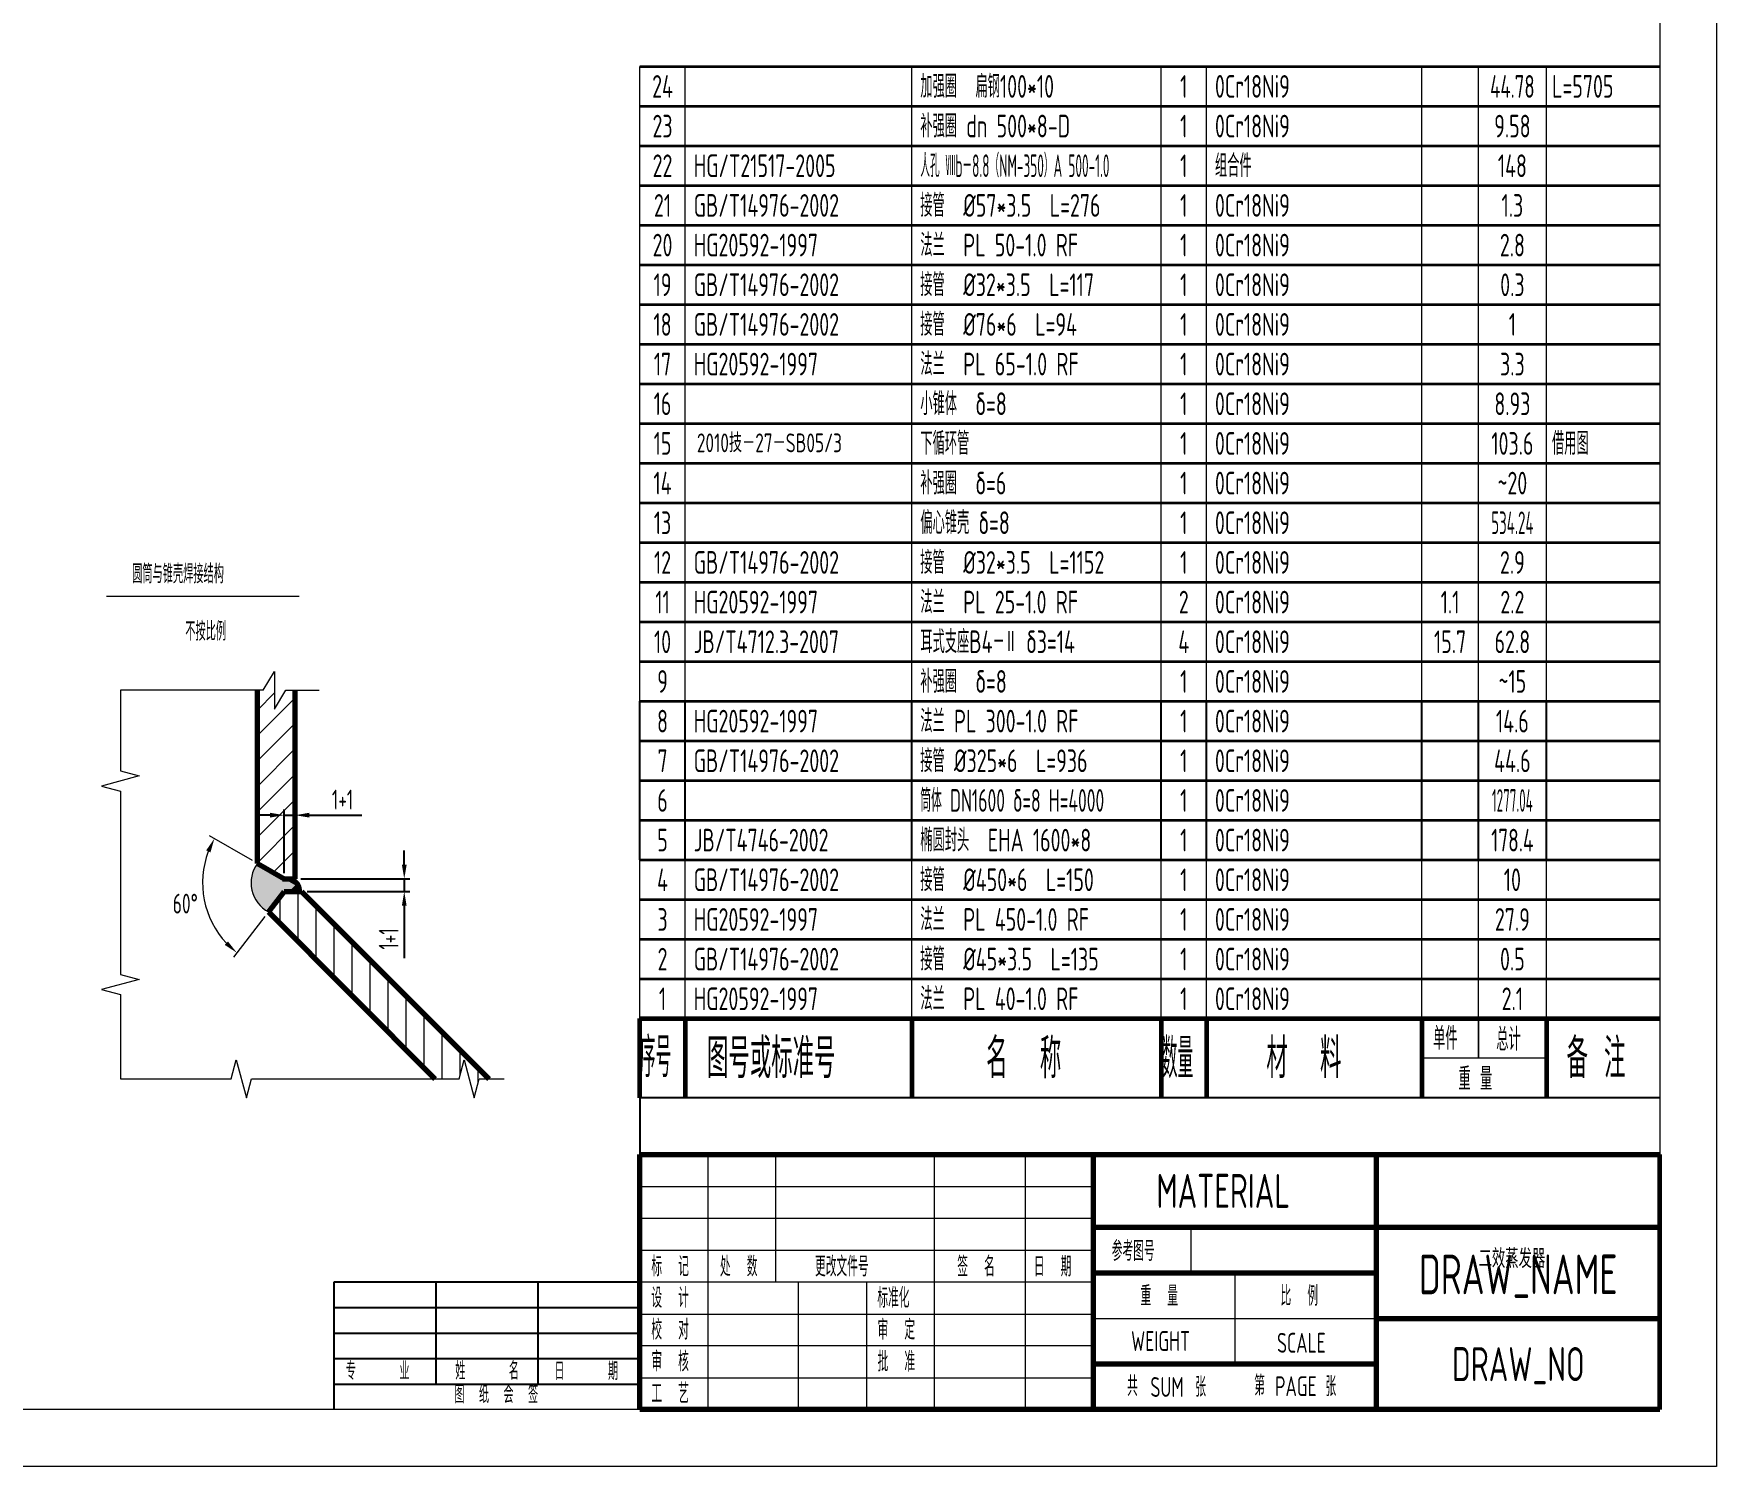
# Model space of a CAD drawing. Header units: millimetres. Extents: x -26868 to -17958, y -12097 to 518.
# Drawn here: x -22413 to -17958, y -12097 to -8305 of the extents above; entities that cross this region are included whole.
import ezdxf
from ezdxf.enums import TextEntityAlignment as Align

# ---------------------------------------------------------------- set-up
doc = ezdxf.new("R2010")
doc.units = ezdxf.units.MM
doc.linetypes.add('ACAD_ISO02W100', pattern=[11, 8, -3])
for name, color, linetype, lineweight in [('标注', 7, 'Continuous', 18), ('标注层', 7, 'Continuous', 18), ('粗实线', 4, 'Continuous', 70), ('细实线', 7, 'Continuous', 18), ('虚线', 2, 'ACAD_ISO02W100', 18)]:
    doc.layers.add(name, color=color, linetype=linetype, lineweight=lineweight)
doc.styles.add('HGCAD', font='gbenor.shx', dxfattribs={"width": 0.75, "bigfont": 'gbcbig.shx'})
doc.styles.add('HZTXT', font='Tssdeng.shx', dxfattribs={"bigfont": 'hztxt.shx'})
doc.dimstyles.new('HGCAD$0', dxfattribs={"dimscale": 15, "dimtxt": 3.5, "dimasz": 2.5, "dimexe": 1, "dimexo": 1, "dimgap": 1, "dimtad": 1, "dimdsep": 46, "dimtxsty": 'HGCAD', "dimcen": 0, "dimadec": 1, "dimazin": 0, "dimtfac": 1, "dimtmove": 0, "dimatfit": 1, "dimfxl": 1, "dimarcsym": 0})
doc.dimstyles.new('HGCAD$2', dxfattribs={"dimscale": 15, "dimtxt": 3.5, "dimasz": 2.5, "dimexe": 1, "dimexo": 1, "dimgap": 1, "dimtad": 2, "dimtih": 1, "dimdsep": 46, "dimtxsty": 'HGCAD', "dimcen": 0, "dimazin": 0, "dimtfac": 1, "dimtmove": 0, "dimatfit": 1, "dimfxl": 1, "dimarcsym": 0})

# ---------------------------------------------------------------- blocks, each defined once
blk = doc.blocks.new('HGCAD#HGTFTK~A1Z~HGCAD图框')
at = {"layer": '细实线', "color": 7}
blk.add_lwpolyline([(10, -10), (-584, -10), (-584, 831), (10, 831)], close=True, dxfattribs=at)
at = {"layer": '细实线', "color": 2}
blk.add_lwpolyline([(0, 0), (-559, 0), (-559, 821), (0, 821)], close=True, dxfattribs=at)
blk = doc.blocks.new('HGCAD#HGTFMXT~HGCAD明细表标题')
at = {"color": 4, "linetype": 'Continuous', "lineweight": 60}
for p, q in [((-180, 0), (-180, 14)), ((-180, 14), (0, 14)), ((-172, 14), (-172, 0)), ((-132, 14), (-132, 0)), ((-88, 14), (-88, 0)), ((-80, 14), (-80, 0)), ((-42, 14), (-42, 0)), ((-20, 14), (-20, 0))]:
    blk.add_line(p, q, dxfattribs=at)
at = {"layer": '标注层'}
for p, q in [((-32, 14), (-32, 7)), ((-32, 7), (-32, 14)), ((-20, 7), (-42, 7))]:
    blk.add_line(p, q, dxfattribs=at)
at = {"layer": '标注层', "style": 'HGCAD'}
for s, height, width, p in [('单件', 4, 0.75, (-40, 8.52)), ('总计', 4, 0.75, (-28.85, 8.34)), ('序号', 7, 0.55, (-180, 3.68)), ('图号或标准号', 7, 0.75, (-168.15, 3.5)), ('名  称', 7, 0.75, (-118.87, 3.5)), ('数量', 7, 0.55, (-87.87, 3.5)), ('材  料', 7, 0.75, (-69.43, 3.5)), ('备 注', 7, 0.75, (-16.44, 3.5)), ('重 量', 4, 0.75, (-35.51, 1.38))]:
    blk.add_text(s, height=height, dxfattribs=dict(at, width=width)).set_placement(p)
blk = doc.blocks.new('HGCAD#HGTFMXB~HGCAD明细表')
at = {"color": 4}
for p, q in [((-180, 0), (-180, 7)), ((-172, 0), (-172, 7)), ((-132, 0), (-132, 7)), ((-88, 0), (-88, 7)), ((-80, 0), (-80, 7)), ((-42, 0), (-42, 7)), ((-32, 0), (-32, 7)), ((-20, 0), (-20, 7))]:
    blk.add_line(p, q, dxfattribs=at)
at = {"color": 7, "linetype": 'Continuous', "lineweight": 35}
blk.add_line((-180, 7), (0, 7), dxfattribs=at)
at = {"color": 7, "linetype": 'Continuous', "lineweight": 35, "style": 'HGCAD', "width": 0.75, "flags": 8}
for tag, p in [('NO', (-176, 3.5)), ('NUM', (-84, 3.5)), ('ONE', (-37, 3.5)), ('ALL', (-26, 3.5))]:
    blk.add_attdef(tag, text='', height=4, dxfattribs=at).set_placement(p, align=Align.MIDDLE)
for tag, p in [('PARTNO', (-170.5, 3.5)), ('PARTNAME', (-130.5, 3.5)), ('MATERIAL', (-78.5, 3.5)), ('NOTICE', (-19, 3.5))]:
    blk.add_attdef(tag, text='', height=4, dxfattribs=at).set_placement(p, align=Align.MIDDLE_LEFT)
blk = doc.blocks.new('*D23')
at = {"layer": 'Defpoints', "color": 0, "ltscale": 15}
for p in [(-21820.8, -10500.8), (-21965.7, -10541.6), (-21749.6, -10541.9), (-21749.6, -10575.2), (-21791.5, -10629.3)]:
    blk.add_point(p, dxfattribs=at)
at = {"layer": '标注', "color": 0, "ltscale": 15}
for p, q in [((-21833.8, -10493.3), (-21947.6, -10427.6)), ((-21800.7, -10641.2), (-21884.4, -10749.1))]:
    blk.add_line(p, q, dxfattribs=at)
blk.add_arc((-21731.8, -10552.2), 234.1, 159.1862, 223.0528, dxfattribs=at)
for points in [[(-21956.3, -10466.3), (-21945, -10471.7), (-21934.6, -10435.1)], [(-21898.7, -10707.4), (-21907.1, -10716.6), (-21875.2, -10737.3)]]:
    blk.add_solid(points, dxfattribs=at)
at = {"layer": '标注', "color": 0, "ltscale": 15, "insert": (-22011.6, -10607.2), "char_height": 52.5, "attachment_point": 5, "style": 'HGCAD'}
blk.add_mtext('60%%D', dxfattribs=at)
blk = doc.blocks.new('*D24')
at = {"layer": 'Defpoints', "color": 0, "ltscale": 15}
for p in [(-21720.8, -10541.9), (-21704.1, -10575.2), (-21431.9, -10575.2)]:
    blk.add_point(p, dxfattribs=at)
at = {"layer": '标注', "color": 0, "lineweight": -2, "ltscale": 15}
for p, q in [((-21431.9, -10504.4), (-21431.9, -10466.9)), ((-21705.8, -10541.9), (-21416.9, -10541.9)), ((-21431.9, -10541.9), (-21431.9, -10575.2)), ((-21689.1, -10575.2), (-21416.9, -10575.2)), ((-21431.9, -10612.7), (-21431.9, -10751.4))]:
    blk.add_line(p, q, dxfattribs=at)
at = {"layer": '标注', "color": 0, "ltscale": 15}
for points in [[(-21438.1, -10504.4), (-21425.6, -10504.4), (-21431.9, -10541.9)], [(-21438.1, -10612.7), (-21425.6, -10612.7), (-21431.9, -10575.2)]]:
    blk.add_solid(points, dxfattribs=at)
at = {"layer": '标注', "color": 0, "ltscale": 15, "insert": (-21473.1, -10700.8), "char_height": 52.5, "attachment_point": 5, "rotation": 90, "style": 'HGCAD'}
blk.add_mtext('1+1', dxfattribs=at)
blk = doc.blocks.new('*D25')
at = {"layer": 'Defpoints', "color": 0, "ltscale": 15}
for p in [(-21720.8, -10373.2), (-21749.6, -10541.9), (-21720.8, -10541.9)]:
    blk.add_point(p, dxfattribs=at)
at = {"layer": '标注', "color": 0, "lineweight": -2, "ltscale": 15}
for p, q in [((-21787.1, -10373.2), (-21824.6, -10373.2)), ((-21749.6, -10526.9), (-21749.6, -10358.2)), ((-21749.6, -10373.2), (-21720.8, -10373.2)), ((-21720.8, -10526.9), (-21720.8, -10358.2)), ((-21683.3, -10373.2), (-21544.6, -10373.2))]:
    blk.add_line(p, q, dxfattribs=at)
at = {"layer": '标注', "color": 0, "ltscale": 15}
for points in [[(-21787.1, -10366.9), (-21787.1, -10379.4), (-21749.6, -10373.2)], [(-21683.3, -10366.9), (-21683.3, -10379.4), (-21720.8, -10373.2)]]:
    blk.add_solid(points, dxfattribs=at)
at = {"layer": '标注', "color": 0, "ltscale": 15, "insert": (-21595.2, -10331.9), "char_height": 52.5, "attachment_point": 5, "style": 'HGCAD'}
blk.add_mtext('1+1', dxfattribs=at)

msp = doc.modelspace()

# ---------------------------------------------------------------- hatches: boundary and pattern name
at = {"layer": '标注', "ltscale": 20}
h = msp.add_hatch(dxfattribs=at)
h.set_pattern_fill('ANSI31', color=256, scale=15, style=0)
h.set_pattern_definition([(45, (49582.16, 37600.175), (-33.67596, 33.67596), [])])
h.paths.add_polyline_path([(-21749.629, -10541.878), (-21720.766, -10541.878), (-21720.766, -10042.547), (-21745.352, -10042.547), (-21775.352, -10092.547), (-21775.352, -9992.547), (-21805.352, -10042.547), (-21820.766, -10042.547), (-21820.766, -10500.807)])
at = {"layer": '标注', "ltscale": 15}
for points in [[(-21720.766, -10558.542), (-21820.766, -10500.807, 0.17625369), (-21837.165, -10558.542)], [(-21749.629, -10575.206), (-21704.102, -10575.206, 0.2705098), (-21720.766, -10541.878), (-21749.629, -10541.878), (-21820.766, -10500.807, 0.45210844), (-21791.549, -10629.326)], [(-21704.102, -10575.206, 0.2705098), (-21720.766, -10541.878), (-21749.629, -10541.878), (-21720.766, -10558.542), (-21737.43, -10575.206)]]:
    msp.add_hatch(color=256, dxfattribs=at).paths.add_polyline_path(points)
at = {"layer": '标注', "ltscale": 20}
h = msp.add_hatch(dxfattribs=at)
h.set_pattern_fill('ANSI31', color=256, scale=15, angle=45, style=0)
h.set_pattern_definition([(90, (49582.16, 37600.175), (-47.625, 1e-14), [])])
h.paths.add_polyline_path([(-21704.102, -10575.206), (-21737.43, -10575.206), (-21791.549, -10629.326), (-21350.841, -11070.938), (-21286.953, -11070.938), (-21273.556, -11020.938), (-21246.761, -11120.938), (-21233.363, -11070.938), (-21208.37, -11070.938)])

# ---------------------------------------------------------------- linework, layer by layer
at = {"color": 0, "lineweight": -3}
for p, q in [((-18108.087, -11121.713), (-20808.087, -11121.713)), ((-20808.087, -11121.713), (-20808.087, -11271.713))]:
    msp.add_line(p, q, dxfattribs=at)
at = {"color": 4, "linetype": 'Continuous', "lineweight": 70}
for p, q in [((-20808.087, -11946.713), (-20808.087, -11271.713)), ((-20808.087, -11271.713), (-18108.087, -11271.713)), ((-19608.087, -11271.713), (-19608.087, -11946.713)), ((-18858.087, -11946.713), (-18858.087, -11271.713)), ((-18108.087, -11464.57), (-19608.087, -11464.57)), ((-18858.087, -11585.106), (-19608.087, -11585.106)), ((-18858.087, -11705.641), (-18108.087, -11705.641)), ((-18858.087, -11826.177), (-19608.087, -11826.177)), ((-18108.087, -11946.713), (-20808.087, -11946.713))]:
    msp.add_line(p, q, dxfattribs=at)
at = {"color": 7, "linetype": 'Continuous', "lineweight": 18}
for p, q in [((-20628.087, -11271.713), (-20628.087, -11946.713)), ((-20448.087, -11609.213), (-20448.087, -11271.713)), ((-20028.087, -11946.713), (-20028.087, -11271.713)), ((-19788.087, -11271.713), (-19788.087, -11946.713)), ((-20808.087, -11356.088), (-19608.087, -11356.088)), ((-19608.087, -11440.463), (-20808.087, -11440.463)), ((-19349.777, -11464.57), (-19349.777, -11585.106)), ((-20808.087, -11524.838), (-19608.087, -11524.838)), ((-19608.087, -11609.213), (-20808.087, -11609.213)), ((-20388.087, -11946.713), (-20388.087, -11609.213)), ((-20208.087, -11609.213), (-20208.087, -11946.713)), ((-19233.087, -11585.106), (-19233.087, -11826.177)), ((-20808.087, -11693.588), (-19608.087, -11693.588)), ((-19608.087, -11705.641), (-18858.087, -11705.641)), ((-19608.087, -11777.963), (-20808.087, -11777.963)), ((-20808.087, -11862.338), (-19608.087, -11862.338))]:
    msp.add_line(p, q, dxfattribs=at)
at = {"color": 4, "linetype": 'Continuous', "lineweight": 60}
msp.add_line((-18108.087, -11946.713), (-18108.087, -11271.713), dxfattribs=at)
at = {"layer": '标注', "ltscale": 20}
for p, q in [((-22219.911, -9793.667), (-21710.413, -9793.667)), ((-21805.352, -10042.547), (-21775.352, -9992.547)), ((-21775.352, -9992.547), (-21775.352, -10092.547)), ((-21893.348, -10042.547), (-22183.442, -10042.547)), ((-22183.442, -10042.547), (-22183.442, -10255.814)), ((-21805.352, -10042.547), (-21893.348, -10042.547)), ((-21775.352, -10092.547), (-21745.352, -10042.547)), ((-21745.352, -10042.547), (-21656.896, -10042.547)), ((-22183.442, -10309.404), (-22183.442, -10794.498)), ((-22183.442, -10848.088), (-22183.442, -11070.938)), ((-22183.442, -11070.938), (-21889.96, -11070.938)), ((-21836.37, -11070.938), (-21286.953, -11070.938)), ((-21233.363, -11070.938), (-21166.949, -11070.938))]:
    msp.add_line(p, q, dxfattribs=at)
at = {"layer": '标注', "ltscale": 15}
for p in [(-18108.087, -11121.713), (-20808.087, -11271.713)]:
    msp.add_line(p, (-18108.087, -11271.713), dxfattribs=at)
at = {"layer": '标注', "ltscale": 20}
for points in [[(-22183.442, -10255.814), (-22133.442, -10269.211), (-22233.442, -10296.006), (-22183.442, -10309.404)], [(-22183.442, -10794.498), (-22133.442, -10807.896), (-22233.442, -10834.691), (-22183.442, -10848.088)], [(-21889.96, -11070.938), (-21876.563, -11020.938), (-21849.768, -11120.938), (-21836.37, -11070.938)], [(-21286.953, -11070.938), (-21273.556, -11020.938), (-21246.761, -11120.938), (-21233.363, -11070.938)]]:
    msp.add_lwpolyline(points, dxfattribs=at)
msp.add_arc((-21749.618, -10552.213), 87.776, 144.151454, 241.463963, dxfattribs=at)
at = {"layer": '标注', "ltscale": 15}
msp.add_arc((-21740.981, -10572.816), 36.957, 356.291459, 56.838644, dxfattribs=at)
at = {"layer": '粗实线'}
for p, q in [((-21820.766, -10500.807), (-21820.766, -10042.547)), ((-21720.766, -10541.878), (-21720.766, -10042.547)), ((-21820.766, -10500.807), (-21749.629, -10541.878)), ((-21754.094, -10541.878), (-21720.766, -10541.878)), ((-21791.549, -10629.326), (-21749.629, -10575.206)), ((-21749.629, -10575.206), (-21704.102, -10575.206)), ((-21704.102, -10575.206), (-21208.37, -11070.938)), ((-21791.549, -10629.326), (-21350.841, -11070.938))]:
    msp.add_line(p, q, dxfattribs=at)
at = {"layer": '细实线', "color": 0, "lineweight": -3}
for p, q in [((-20808.087, -11609.213), (-21618.087, -11609.213)), ((-21618.087, -11609.213), (-21618.087, -11946.713)), ((-21348.087, -11609.213), (-21348.087, -11879.213)), ((-21078.087, -11609.213), (-21078.087, -11879.213)), ((-21618.087, -11676.713), (-20808.087, -11676.713)), ((-21618.087, -11744.213), (-20808.087, -11744.213)), ((-21618.087, -11811.713), (-20808.087, -11811.713)), ((-21618.087, -11879.213), (-20808.087, -11879.213))]:
    msp.add_line(p, q, dxfattribs=at)
for p in [(-21348.087, -11609.213), (-21078.087, -11609.213)]:
    msp.add_point(p, dxfattribs=at)

# ---------------------------------------------------------------- block references
at = {"ltscale": 2, "xscale": 15, "yscale": 15, "zscale": 15}
for p, values in [((-18108.087, -10176.713), {'NO': '8', 'PARTNO': 'HG20592-1997', 'PARTNAME': '法兰 PL 300-1.0 RF', 'NUM': '1', 'MATERIAL': '0Cr18Ni9', 'ALL': '14.6'}), ((-18108.087, -10281.713), {'NO': '7', 'PARTNO': 'GB/T14976-2002', 'PARTNAME': '接管 %%c325*6  L=936', 'NUM': '1', 'MATERIAL': '0Cr18Ni9', 'ALL': '44.6'})]:
    msp.add_blockref('HGCAD#HGTFMXB~HGCAD明细表', p, dxfattribs=at).add_auto_attribs(values)
at = {"ltscale": 2}
ref = msp.add_blockref('HGCAD#HGTFMXB~HGCAD明细表', (-18108.087, -10386.713), dxfattribs=dict(at, xscale=15, yscale=15, zscale=15))
ref.add_attrib('NO', '6', dxfattribs={"color": 7, "linetype": 'Continuous', "lineweight": 35, "height": 60, "style": 'HGCAD', "width": 0.75, "flags": 8}).set_placement((-20748.087, -10334.213), align=Align.MIDDLE)
ref.add_attrib('PARTNAME', '筒体 DN1600 δ=8 H=4000', dxfattribs={"color": 7, "linetype": 'Continuous', "lineweight": 35, "height": 60, "style": 'HGCAD', "width": 0.66, "flags": 8}).set_placement((-20065.587, -10334.213), align=Align.MIDDLE_LEFT)
ref.add_attrib('NUM', '1', dxfattribs={"color": 7, "linetype": 'Continuous', "lineweight": 35, "height": 60, "style": 'HGCAD', "width": 0.75, "flags": 8}).set_placement((-19368.087, -10334.213), align=Align.MIDDLE)
ref.add_attrib('MATERIAL', '0Cr18Ni9', dxfattribs={"color": 7, "linetype": 'Continuous', "lineweight": 35, "height": 60, "style": 'HGCAD', "width": 0.75, "flags": 8}).set_placement((-19285.587, -10334.213), align=Align.MIDDLE_LEFT)
ref.add_attrib('ALL', '1277.04', dxfattribs={"color": 7, "linetype": 'Continuous', "lineweight": 35, "height": 60, "style": 'HGCAD', "width": 0.49, "flags": 8}).set_placement((-18498.087, -10334.213), align=Align.MIDDLE)
ref = msp.add_blockref('HGCAD#HGTFMXB~HGCAD明细表', (-18108.087, -10491.713), dxfattribs=dict(at, xscale=15, yscale=15, zscale=15))
ref.add_attrib('NO', '5', dxfattribs={"color": 7, "linetype": 'Continuous', "lineweight": 35, "height": 60, "style": 'HGCAD', "width": 0.75, "flags": 8}).set_placement((-20748.087, -10439.213), align=Align.MIDDLE)
ref.add_attrib('PARTNO', 'JB/T4746-2002', dxfattribs={"color": 7, "linetype": 'Continuous', "lineweight": 35, "height": 60, "style": 'HGCAD', "width": 0.75, "flags": 8}).set_placement((-20665.587, -10439.213), align=Align.MIDDLE_LEFT)
ref.add_attrib('PARTNAME', '椭圆封头  EHA 1600*8', dxfattribs={"color": 7, "linetype": 'Continuous', "lineweight": 35, "height": 60, "style": 'HGCAD', "width": 0.75, "flags": 8}).set_placement((-20065.587, -10439.213), align=Align.MIDDLE_LEFT)
ref.add_attrib('NUM', '1', dxfattribs={"color": 7, "linetype": 'Continuous', "lineweight": 35, "height": 60, "style": 'HGCAD', "width": 0.75, "flags": 8}).set_placement((-19368.087, -10439.213), align=Align.MIDDLE)
ref.add_attrib('MATERIAL', '0Cr18Ni9', dxfattribs={"color": 7, "linetype": 'Continuous', "lineweight": 35, "height": 60, "style": 'HGCAD', "width": 0.75, "flags": 8}).set_placement((-19285.587, -10439.213), align=Align.MIDDLE_LEFT)
ref.add_attrib('ALL', '178.4', dxfattribs={"color": 7, "linetype": 'Continuous', "lineweight": 35, "height": 60, "style": 'HGCAD', "width": 0.73, "flags": 8}).set_placement((-18498.087, -10439.213), align=Align.MIDDLE)
at = {"layer": '标注', "ltscale": 20}
ref = msp.add_blockref('HGCAD#HGTFMXB~HGCAD明细表', (-18108.087, -8496.713), dxfattribs=dict(at, xscale=15, yscale=15, zscale=15))
ref.add_attrib('NO', '24', dxfattribs={"layer": '0', "color": 7, "linetype": 'Continuous', "lineweight": 35, "height": 60, "style": 'HGCAD', "width": 0.75, "flags": 8}).set_placement((-20748.087, -8444.213), align=Align.MIDDLE)
ref.add_attrib('PARTNAME', '加强圈  扁钢100*10', dxfattribs={"layer": '0', "color": 7, "linetype": 'Continuous', "lineweight": 35, "height": 60, "style": 'HGCAD', "width": 0.75, "flags": 8}).set_placement((-20065.587, -8444.213), align=Align.MIDDLE_LEFT)
ref.add_attrib('NUM', '1', dxfattribs={"layer": '0', "color": 7, "linetype": 'Continuous', "lineweight": 35, "height": 60, "style": 'HGCAD', "width": 0.75, "flags": 8}).set_placement((-19368.087, -8444.213), align=Align.MIDDLE)
ref.add_attrib('MATERIAL', '0Cr18Ni9', dxfattribs={"layer": '0', "color": 7, "linetype": 'Continuous', "lineweight": 35, "height": 60, "style": 'HGCAD', "width": 0.75, "flags": 8}).set_placement((-19285.587, -8444.213), align=Align.MIDDLE_LEFT)
ref.add_attrib('ALL', '44.78', dxfattribs={"layer": '0', "color": 7, "linetype": 'Continuous', "lineweight": 35, "height": 60, "style": 'HGCAD', "width": 0.71, "flags": 8}).set_placement((-18498.087, -8444.213), align=Align.MIDDLE)
ref.add_attrib('NOTICE', 'L=5705', dxfattribs={"layer": '0', "color": 7, "linetype": 'Continuous', "lineweight": 35, "height": 60, "style": 'HGCAD', "width": 0.75, "flags": 8}).set_placement((-18393.087, -8444.213), align=Align.MIDDLE_LEFT)
at = {"layer": '标注', "ltscale": 20, "xscale": 15, "yscale": 15, "zscale": 15}
for p, values in [((-18108.087, -8601.713), {'NO': '23', 'PARTNAME': '补强圈 dn 500*8-D', 'NUM': '1', 'MATERIAL': '0Cr18Ni9', 'ALL': '9.58'}), ((-18108.087, -8811.713), {'NO': '21', 'PARTNO': 'GB/T14976-2002', 'PARTNAME': '接管  %%c57*3.5  L=276', 'NUM': '1', 'MATERIAL': '0Cr18Ni9', 'ALL': '1.3'}), ((-18108.087, -8916.713), {'NO': '20', 'PARTNO': 'HG20592-1997', 'PARTNAME': '法兰  PL 50-1.0 RF', 'NUM': '1', 'MATERIAL': '0Cr18Ni9', 'ALL': '2.8'}), ((-18108.087, -9021.713), {'NO': '19', 'PARTNO': 'GB/T14976-2002', 'PARTNAME': '接管  %%c32*3.5  L=117', 'NUM': '1', 'MATERIAL': '0Cr18Ni9', 'ALL': '0.3'}), ((-18108.087, -9126.713), {'NO': '18', 'PARTNO': 'GB/T14976-2002', 'PARTNAME': '接管  %%c76*6  L=94', 'NUM': '1', 'MATERIAL': '0Cr18Ni9', 'ALL': '1'}), ((-18108.087, -9231.713), {'NO': '17', 'PARTNO': 'HG20592-1997', 'PARTNAME': '法兰  PL 65-1.0 RF', 'NUM': '1', 'MATERIAL': '0Cr18Ni9', 'ALL': '3.3'}), ((-18108.087, -9756.713), {'NO': '12', 'PARTNO': 'GB/T14976-2002', 'PARTNAME': '接管  %%c32*3.5  L=1152', 'NUM': '1', 'MATERIAL': '0Cr18Ni9', 'ALL': '2.9'}), ((-18108.087, -9861.713), {'NO': '11', 'PARTNO': 'HG20592-1997', 'PARTNAME': '法兰  PL 25-1.0 RF', 'NUM': '2', 'MATERIAL': '0Cr18Ni9', 'ONE': '1.1', 'ALL': '2.2'}), ((-18108.087, -9966.713), {'NO': '10', 'PARTNO': 'JB/T4712.3-2007', 'PARTNAME': '耳式支座B4－Ⅱ δ3=14', 'NUM': '4', 'MATERIAL': '0Cr18Ni9', 'ONE': '15.7', 'ALL': '62.8'}), ((-18108.087, -10596.713), {'NO': '4', 'PARTNO': 'GB/T14976-2002', 'PARTNAME': '接管  %%c450*6  L=150', 'NUM': '1', 'MATERIAL': '0Cr18Ni9', 'ALL': '10'}), ((-18108.087, -10701.713), {'NO': '3', 'PARTNO': 'HG20592-1997', 'PARTNAME': '法兰  PL 450-1.0 RF', 'NUM': '1', 'MATERIAL': '0Cr18Ni9', 'ALL': '27.9'}), ((-18108.087, -10806.713), {'NO': '2', 'PARTNO': 'GB/T14976-2002', 'PARTNAME': '接管  %%c45*3.5  L=135', 'NUM': '1', 'MATERIAL': '0Cr18Ni9', 'ALL': '0.5'}), ((-18108.087, -10911.713), {'NO': '1', 'PARTNO': 'HG20592-1997', 'PARTNAME': '法兰  PL 40-1.0 RF', 'NUM': '1', 'MATERIAL': '0Cr18Ni9', 'ALL': '2.1'})]:
    msp.add_blockref('HGCAD#HGTFMXB~HGCAD明细表', p, dxfattribs=at).add_auto_attribs(values)
at = {"layer": '标注', "ltscale": 20}
ref = msp.add_blockref('HGCAD#HGTFMXB~HGCAD明细表', (-18108.087, -8706.713), dxfattribs=dict(at, xscale=15, yscale=15, zscale=15))
ref.add_attrib('NO', '22', dxfattribs={"layer": '0', "color": 7, "linetype": 'Continuous', "lineweight": 35, "height": 60, "style": 'HGCAD', "width": 0.75, "flags": 8}).set_placement((-20748.087, -8654.213), align=Align.MIDDLE)
ref.add_attrib('PARTNO', 'HG/T21517-2005', dxfattribs={"layer": '0', "color": 7, "linetype": 'Continuous', "lineweight": 35, "height": 60, "style": 'HGCAD', "width": 0.75, "flags": 8}).set_placement((-20665.587, -8654.213), align=Align.MIDDLE_LEFT)
ref.add_attrib('PARTNAME', '人孔 Ⅷb－8.8（NM-350）A 500-1.0 ', dxfattribs={"layer": '0', "color": 7, "linetype": 'Continuous', "lineweight": 35, "height": 60, "style": 'HGCAD', "width": 0.5, "flags": 8}).set_placement((-20065.587, -8654.213), align=Align.MIDDLE_LEFT)
ref.add_attrib('NUM', '1', dxfattribs={"layer": '0', "color": 7, "linetype": 'Continuous', "lineweight": 35, "height": 60, "style": 'HGCAD', "width": 0.75, "flags": 8}).set_placement((-19368.087, -8654.213), align=Align.MIDDLE)
ref.add_attrib('MATERIAL', '组合件', dxfattribs={"layer": '0', "color": 7, "linetype": 'Continuous', "lineweight": 35, "height": 60, "style": 'HGCAD', "width": 0.75, "flags": 8}).set_placement((-19285.587, -8654.213), align=Align.MIDDLE_LEFT)
ref.add_attrib('ALL', '148', dxfattribs={"layer": '0', "color": 7, "linetype": 'Continuous', "lineweight": 35, "height": 60, "style": 'HGCAD', "width": 0.75, "flags": 8}).set_placement((-18498.087, -8654.213), align=Align.MIDDLE)
at = {"layer": '标注', "ltscale": 15, "xscale": 15, "yscale": 15, "zscale": 15}
for p, values in [((-18108.087, -9336.713), {'NO': '16', 'PARTNAME': '小锥体  δ=8', 'NUM': '1', 'MATERIAL': '0Cr18Ni9', 'ALL': '8.93'}), ((-18108.087, -9441.713), {'NO': '15', 'PARTNAME': '下循环管', 'NUM': '1', 'MATERIAL': '0Cr18Ni9', 'ALL': '103.6', 'NOTICE': '借用图'}), ((-18108.087, -9546.713), {'NO': '14', 'PARTNAME': '补强圈  δ=6', 'NUM': '1', 'MATERIAL': '0Cr18Ni9', 'ALL': '~20'}), ((-18108.087, -10071.713), {'NO': '9', 'PARTNAME': '补强圈  δ=8', 'NUM': '1', 'MATERIAL': '0Cr18Ni9', 'ALL': '~15'})]:
    msp.add_blockref('HGCAD#HGTFMXB~HGCAD明细表', p, dxfattribs=at).add_auto_attribs(values)
at = {"layer": '标注', "ltscale": 15}
ref = msp.add_blockref('HGCAD#HGTFMXB~HGCAD明细表', (-18108.087, -9651.713), dxfattribs=dict(at, xscale=15, yscale=15, zscale=15))
ref.add_attrib('NO', '13', dxfattribs={"layer": '0', "color": 7, "linetype": 'Continuous', "lineweight": 35, "height": 60, "style": 'HGCAD', "width": 0.75, "flags": 8}).set_placement((-20748.087, -9599.213), align=Align.MIDDLE)
ref.add_attrib('PARTNAME', '偏心锥壳 δ=8', dxfattribs={"layer": '0', "color": 7, "linetype": 'Continuous', "lineweight": 35, "height": 60, "style": 'HGCAD', "width": 0.75, "flags": 8}).set_placement((-20065.587, -9599.213), align=Align.MIDDLE_LEFT)
ref.add_attrib('NUM', '1', dxfattribs={"layer": '0', "color": 7, "linetype": 'Continuous', "lineweight": 35, "height": 60, "style": 'HGCAD', "width": 0.75, "flags": 8}).set_placement((-19368.087, -9599.213), align=Align.MIDDLE)
ref.add_attrib('MATERIAL', '0Cr18Ni9', dxfattribs={"layer": '0', "color": 7, "linetype": 'Continuous', "lineweight": 35, "height": 60, "style": 'HGCAD', "width": 0.75, "flags": 8}).set_placement((-19285.587, -9599.213), align=Align.MIDDLE_LEFT)
ref.add_attrib('ALL', '534.24', dxfattribs={"layer": '0', "color": 7, "linetype": 'Continuous', "lineweight": 35, "height": 60, "style": 'HGCAD', "width": 0.56, "flags": 8}).set_placement((-18498.087, -9599.213), align=Align.MIDDLE)
at = {"layer": '标注', "ltscale": 15, "xscale": 15, "yscale": 15, "zscale": 15}
msp.add_blockref('HGCAD#HGTFMXT~HGCAD明细表标题', (-18108.087, -11121.713), dxfattribs=at)
at = {"layer": '虚线', "ltscale": 15, "xscale": 15, "yscale": 15, "zscale": 15}
msp.add_blockref('HGCAD#HGTFTK~A1Z~HGCAD图框', (-18108.087, -11946.713), dxfattribs=at)

# ---------------------------------------------------------------- texts
at = {"color": 7, "linetype": 'Continuous', "lineweight": 18, "style": 'HGCAD', "width": 0.75}
for s, height, p in [('标  记', 52.5, (-20777.699, -11593.753)), ('处  数', 52.5, (-20596.155, -11594.142)), ('更改文件号', 52.5, (-20344.322, -11594.142)), ('签  名', 52.5, (-19967.822, -11594.142)), ('日  期', 52.5, (-19765.16, -11594.142)), ('参考图号', 52.5, (-19558.775, -11553.028)), ('设  计', 52.5, (-20777.699, -11676.977)), ('标准化', 52.5, (-20179.378, -11676.977)), ('重  量', 52.5, (-19482.754, -11671.753)), ('比  例', 52.5, (-19112.03, -11671.753)), ('校  对', 52.5, (-20777.699, -11761.352)), ('审  定', 52.5, (-20178.791, -11761.352)), ('审  核', 52.5, (-20777.699, -11845.727)), ('批  准', 52.5, (-20178.791, -11845.727)), ('专      业', 47.25, (-21586.551, -11867.853)), ('姓      名', 47.25, (-21296.744, -11867.456)), ('日      期', 47.25, (-21034.386, -11868.4)), ('图  纸  会  签', 47.25, (-21299.079, -11929.614)), ('工  艺', 52.5, (-20777.699, -11930.102)), ('共', 52.5, (-19518.072, -11910.666)), ('张', 52.5, (-19337.6, -11912.766)), ('第', 52.5, (-19181.533, -11908.838)), ('张', 52.5, (-18992.801, -11911.256))]:
    msp.add_text(s, height=height, dxfattribs=at).set_placement(p)
at = {"color": 7, "linetype": 'Continuous', "lineweight": 18, "style": 'HGCAD', "width": 0.75, "flags": 8}
for tag, height, p in [('MATERIAL', 90, (-19263.657, -11367.619)), ('DRAW_NAME', 105, (-18482.621, -11588.587)), ('WEIGHT', 52.5, (-19429.543, -11765.064)), ('SCALE', 52.5, (-19056.656, -11769.764)), ('DRAW_NO', 90, (-18482.228, -11826.177)), ('SUM', 52.5, (-19412.321, -11886.756)), ('PAGE', 52.5, (-19071.281, -11884.611))]:
    msp.add_attdef(tag, text='', height=height, dxfattribs=at).set_placement(p, align=Align.MIDDLE_CENTER)
at = {"layer": '标注', "ltscale": 6, "style": 'HZTXT', "width": 0.7}
for s, height, p in [('2010技－27－SB05/3', 49.75495, (-20657.129, -9387.694)), ('二效蒸发器', 50.3769, (-18587.485, -11546.654))]:
    msp.add_text(s, height=height, dxfattribs=at).set_placement(p, align=Align.MIDDLE_LEFT)
at = {"layer": '标注', "ltscale": 20, "style": 'HGCAD', "width": 0.75}
msp.add_text('不按比例', height=50, dxfattribs=at).set_placement((-21957.645, -9883.667), align=Align.MIDDLE)
at = {"layer": '标注', "ltscale": 20, "insert": (-22152.282, -9709.614), "char_height": 50, "width": 1077.77028, "attachment_point": 1, "style": 'HGCAD'}
msp.add_mtext('圆筒与锥壳焊接结构', dxfattribs=at)

# ---------------------------------------------------------------- dimensions: what is measured, and where the dimension line sits
at = {"layer": '标注', "ltscale": 15}
dim = msp.add_linear_dim(base=(-21720.766, -10373.186), p1=(-21749.629, -10541.878), p2=(-21720.766, -10541.878), text='1+1', dimstyle='HGCAD$0', override={"dimdec": 0}, dxfattribs=at)
dim.commit()
dim.dimension.update_dxf_attribs({"geometry": '*D25', "text_midpoint": (-21595.177, -10331.936)})
dim = msp.add_angular_dim_2l(base=(-21965.697, -10541.609), line1=((-21791.549, -10629.326), (-21749.629, -10575.206)), line2=((-21820.766, -10500.807), (-21749.629, -10541.878)), text='60%%D', dimstyle='HGCAD$2', override={"dimdec": 0, "dimadec": 0, "dimazin": 2}, dxfattribs=at)
dim.commit()
dim.dimension.update_dxf_attribs({"geometry": '*D23', "text_midpoint": (-22011.587, -10607.17)})
dim = msp.add_linear_dim(base=(-21431.857, -10575.206), p1=(-21720.766, -10541.878), p2=(-21704.102, -10575.206), angle=90, text='1+1', dimstyle='HGCAD$0', override={"dimdec": 0}, dxfattribs=at)
dim.commit()
dim.dimension.update_dxf_attribs({"geometry": '*D24', "text_midpoint": (-21473.107, -10700.795)})

doc.saveas('drawing.dxf')
